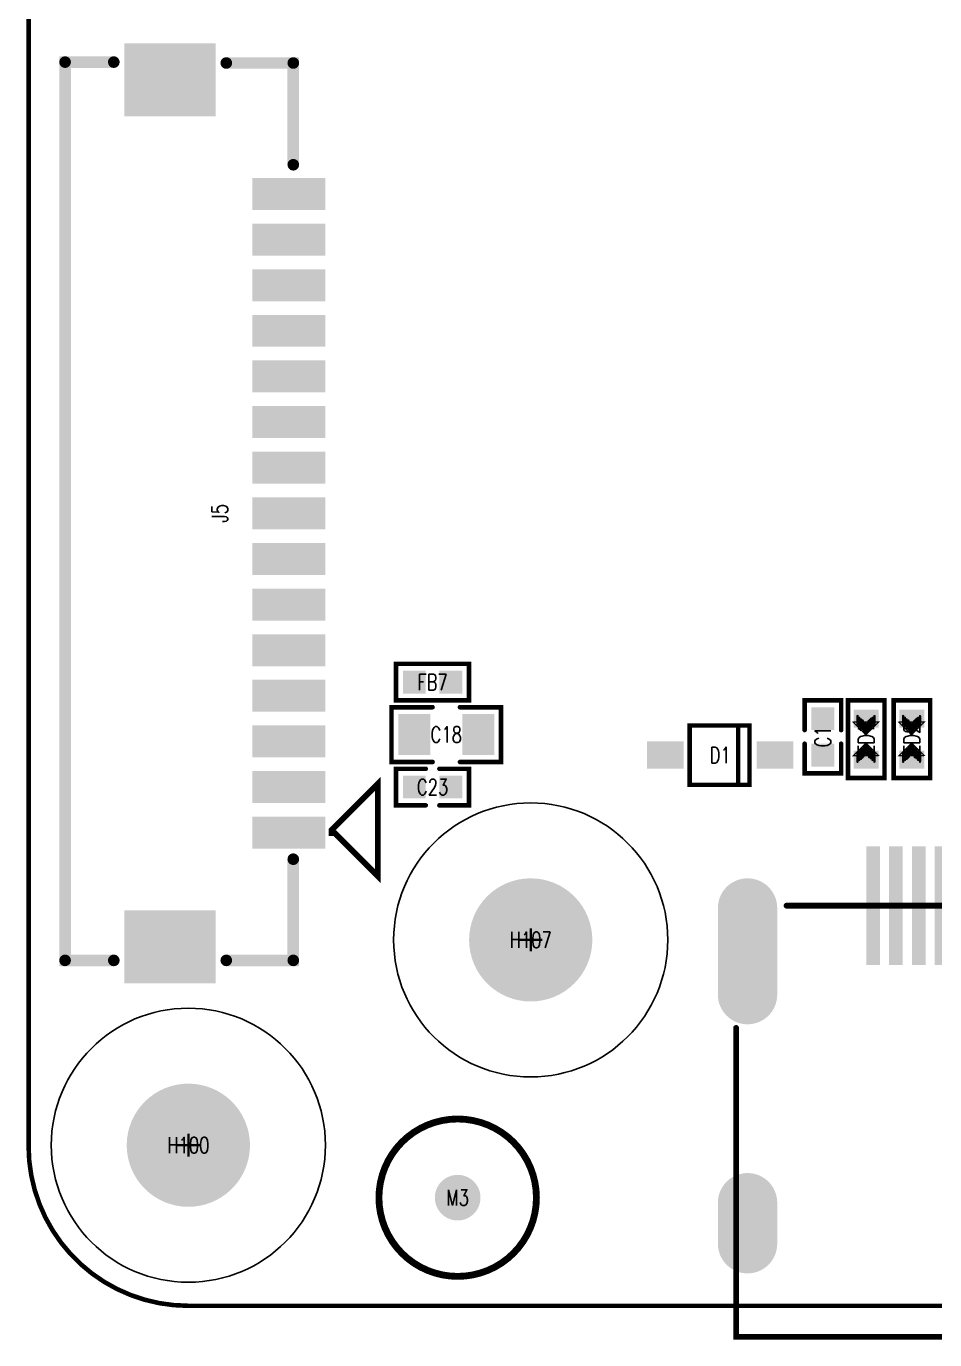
# Model space of a CAD drawing. Extents: x -4 to 157, y -7 to 87.
# Drawn here: x -3.55 to 16.35, y -4.26 to 24.53 of the extents above; entities that cross this region are included whole.
import ezdxf
from ezdxf.enums import TextEntityAlignment as Align

# ---------------------------------------------------------------- set-up
doc = ezdxf.new("R2010")
doc.units = 0
for name, pattern in [('KEEPOUT_00001000$0', [2, 1, 1]), ('TRMIDX_0', [2, 1, 1]), ('TRMIDX_1', [2, 1, 1])]:
    doc.linetypes.add(name, pattern=pattern)
for name, color, linetype in [('BOARD_OUTLINE_00', 254, 'CONTINUOUS'), ('DRIL_NPLTE_THRU_01', 3, 'CONTINUOUS'), ('DRIL_NPLTE_THRU_02', 171, 'CONTINUOUS'), ('DRIL_NPLTE_THRU_03', 222, 'CONTINUOUS'), ('DRIL_NPLTE_THRU_04', 2, 'CONTINUOUS'), ('DRIL_PLTE_THRU_01', 3, 'CONTINUOUS'), ('DRIL_PLTE_THRU_02', 171, 'CONTINUOUS'), ('DRIL_PLTE_THRU_03', 222, 'CONTINUOUS'), ('DRIL_PLTE_THRU_04', 2, 'CONTINUOUS'), ('DRIL_SYMBOL', 254, 'CONTINUOUS'), ('KEEPOUT_-1', 254, 'CONTINUOUS'), ('PADS_BOT', 56, 'CONTINUOUS'), ('PADS_INNER', 96, 'CONTINUOUS'), ('PADS_TOP', 96, 'CONTINUOUS'), ('PART_NAME_126', 6, 'CONTINUOUS'), ('PART_TOP_2DLINE_126', 255, 'CONTINUOUS'), ('PART_TOP_COPPER_01', 255, 'CONTINUOUS'), ('PART_TOP_CUTOUT_01', 255, 'CONTINUOUS')]:
    doc.layers.add(name, color=color, linetype=linetype)
doc.styles.add('W0$05', font='simplex', dxfattribs={"width": 0.75})

# ---------------------------------------------------------------- blocks, each defined once
blk = doc.blocks.new('BOARD_5')
at = {"layer": 'BOARD_OUTLINE_00', "const_width": 0.1}
blk.add_lwpolyline([(0, -3.5, -0.414214), (3.5, 0), (156.51, 0, -0.414214), (160.01, -3.5), (160.01, -86.52, -0.414214), (156.51, -90.02), (3.5, -90.02, -0.414214), (0, -86.52)], format="xyb", close=True, dxfattribs=at)
blk = doc.blocks.new('SMOOTH_0$1')
at = {"const_width": 0.05}
blk.add_lwpolyline([(-0.025, 0, 1), (0.025, 0, 1)], format="xyb", close=True, dxfattribs=at)
blk = doc.blocks.new('PART_BODY_TOP_275')
at = {"layer": 'PART_TOP_2DLINE_126', "const_width": 0.1}
for points in [[(-0.15, 0.4), (-0.8, 0.4), (-0.8, -0.4), (-0.15, -0.4)], [(0.15, -0.4), (0.8, -0.4), (0.8, 0.4), (0.15, 0.4)]]:
    blk.add_lwpolyline(points, dxfattribs=at)
at = {"layer": 'PART_TOP_2DLINE_126'}
for p in [(-0.8, 0.4), (-0.15, 0.4), (0.15, 0.4), (0.8, 0.4), (-0.8, -0.4), (-0.15, -0.4), (0.15, -0.4), (0.8, -0.4)]:
    blk.add_blockref('SMOOTH_0$1', p, dxfattribs=at)
blk = doc.blocks.new('DRIL_HOLE_0')
blk.add_lwpolyline([(0, 0, 1), (0, 0, 1)], format="xyb", close=True)
blk = doc.blocks.new('PAD_0')
blk.add_lwpolyline([(0, 0, 1), (0, 0, 1)], format="xyb", close=True)
blk = doc.blocks.new('PAD_11')
at = {"const_width": 0.5}
blk.add_lwpolyline([(-0.25, 0), (0.25, 0)], dxfattribs=at)
blk = doc.blocks.new('STK_TOP_7')
at = {"layer": 'DRIL_PLTE_THRU_01'}
blk.add_blockref('DRIL_HOLE_0', (0, 0), dxfattribs=at)
at = {"layer": 'DRIL_PLTE_THRU_02'}
blk.add_blockref('DRIL_HOLE_0', (0, 0), dxfattribs=at)
at = {"layer": 'DRIL_PLTE_THRU_03'}
blk.add_blockref('DRIL_HOLE_0', (0, 0), dxfattribs=at)
at = {"layer": 'DRIL_PLTE_THRU_04'}
blk.add_blockref('DRIL_HOLE_0', (0, 0), dxfattribs=at)
at = {"layer": 'PADS_BOT'}
blk.add_blockref('PAD_0', (0, 0), dxfattribs=at)
at = {"layer": 'PADS_INNER'}
blk.add_blockref('PAD_0', (0, 0), dxfattribs=at)
at = {"layer": 'PADS_TOP'}
blk.add_blockref('PAD_11', (0, 0), dxfattribs=at)
blk = doc.blocks.new('SYM_TOP_5')
for name, p in [('PART_BODY_TOP_275', (0, 0)), ('STK_TOP_7', (-0.4, 0)), ('STK_TOP_7', (0.4, 0))]:
    blk.add_blockref(name, p)
blk = doc.blocks.new('PART_TOP_3')
blk.add_blockref('SYM_TOP_5', (0, 0))
at = {"layer": 'PART_NAME_126', "style": 'W0$05', "width": 0.75}
blk.add_text('C1', height=0.35, dxfattribs=at).set_placement((0, 0), align=Align.MIDDLE_CENTER)
blk = doc.blocks.new('PART_BODY_TOP_282')
at = {"layer": 'PART_TOP_2DLINE_126', "const_width": 0.1}
blk.add_lwpolyline([(0.642, 0.65), (0.642, -0.65), (-0.668, -0.65), (-0.668, 0.65)], close=True, dxfattribs=at)
blk.add_lwpolyline([(0.394, -0.6), (0.394, 0.6)], dxfattribs=at)
at = {"layer": 'PART_TOP_2DLINE_126'}
for p in [(-0.668, 0.65), (0.394, 0.6), (0.642, 0.65), (0.394, -0.6), (-0.668, -0.65), (0.642, -0.65)]:
    blk.add_blockref('SMOOTH_0$1', p, dxfattribs=at)
blk = doc.blocks.new('PAD_17')
at = {"const_width": 0.6}
blk.add_lwpolyline([(-0.4, 0), (0.4, 0)], dxfattribs=at)
blk = doc.blocks.new('STK_TOP_14')
at = {"layer": 'DRIL_PLTE_THRU_01'}
blk.add_blockref('DRIL_HOLE_0', (0, 0), dxfattribs=at)
at = {"layer": 'DRIL_PLTE_THRU_02'}
blk.add_blockref('DRIL_HOLE_0', (0, 0), dxfattribs=at)
at = {"layer": 'DRIL_PLTE_THRU_03'}
blk.add_blockref('DRIL_HOLE_0', (0, 0), dxfattribs=at)
at = {"layer": 'DRIL_PLTE_THRU_04'}
blk.add_blockref('DRIL_HOLE_0', (0, 0), dxfattribs=at)
at = {"layer": 'PADS_BOT'}
blk.add_blockref('PAD_0', (0, 0), dxfattribs=at)
at = {"layer": 'PADS_INNER'}
blk.add_blockref('PAD_0', (0, 0), dxfattribs=at)
at = {"layer": 'PADS_TOP'}
blk.add_blockref('PAD_17', (0, 0), dxfattribs=at)
blk = doc.blocks.new('SYM_TOP_12')
for name, p in [('PART_BODY_TOP_282', (0, 0)), ('STK_TOP_14', (-1.2, 0)), ('STK_TOP_14', (1.2, 0))]:
    blk.add_blockref(name, p)
blk = doc.blocks.new('PART_TOP_132')
blk.add_blockref('SYM_TOP_12', (0, 0))
at = {"layer": 'PART_NAME_126', "style": 'W0$05', "width": 0.75}
blk.add_text('D1', height=0.35, dxfattribs=at).set_placement((0, 0), align=Align.MIDDLE_CENTER)
blk = doc.blocks.new('SMOOTH_0$0254')
at = {"const_width": 0.0127}
blk.add_lwpolyline([(-0.00635, 0, 1), (0.00635, 0, 1)], format="xyb", close=True, dxfattribs=at)
blk = doc.blocks.new('SMOOTH_0$0508')
at = {"const_width": 0.0254}
blk.add_lwpolyline([(-0.0127, 0, 1), (0.0127, 0, 1)], format="xyb", close=True, dxfattribs=at)
blk = doc.blocks.new('PART_BODY_TOP_283')
at = {"layer": 'PART_TOP_2DLINE_126', "const_width": 0.1}
blk.add_lwpolyline([(0.85, -0.4), (0.85, 0.4), (-0.85, 0.4), (-0.85, -0.4)], close=True, dxfattribs=at)
at = {"layer": 'PART_TOP_COPPER_01', "linetype": 'TRMIDX_0', "const_width": 0.0254}
for points in [[(-0.3556, -0.2667), (-0.08255, 0.00635), (-0.36195, 0.28575), (-0.36195, -0.254), (-0.3556, -0.254)], [(-0.3048, -0.1651), (-0.1397, 0), (-0.31115, 0.17145), (-0.31115, -0.1524), (-0.3048, -0.1524)]]:
    blk.add_lwpolyline(points, close=True, dxfattribs=at)
at = {"layer": 'PART_TOP_COPPER_01', "linetype": 'TRMIDX_1', "const_width": 0.0254}
for points in [[(0.3683, 0.2794), (0.09525, 0.00635), (0.37465, -0.27305), (0.37465, 0.2667), (0.3683, 0.2667)], [(0.3175, 0.1778), (0.1524, 0.0127), (0.32385, -0.15875), (0.32385, 0.1651), (0.3175, 0.1651)]]:
    blk.add_lwpolyline(points, close=True, dxfattribs=at)
at = {"layer": 'PART_TOP_COPPER_01', "linetype": 'TRMIDX_0', "const_width": 0.0508}
for points in [[(-0.3048, 0.1905), (-0.4953, 0.1905)], [(-0.2667, 0.1524), (-0.4572, 0.1524)], [(-0.2413, 0.1143), (-0.4318, 0.1143)], [(-0.2159, 0.0889), (-0.4064, 0.0889)], [(-0.1905, 0.0635), (-0.381, 0.0635)], [(-0.1524, 0.0381), (-0.3429, 0.0381)], [(-0.1397, -0.0127), (-0.3302, -0.0127)], [(-0.127, 0.0127), (-0.3175, 0.0127)], [(-0.3048, -0.1778), (-0.4953, -0.1778)], [(-0.2667, -0.1397), (-0.4572, -0.1397)], [(-0.2286, -0.1016), (-0.4191, -0.1016)], [(-0.2032, -0.0635), (-0.3937, -0.0635)], [(-0.1651, -0.0381), (-0.3556, -0.0381)]]:
    blk.add_lwpolyline(points, dxfattribs=at)
at = {"layer": 'PART_TOP_COPPER_01', "linetype": 'TRMIDX_1', "const_width": 0.0508}
for points in [[(0.1397, 0), (0.3302, 0)], [(0.1524, 0.0254), (0.3429, 0.0254)], [(0.1651, -0.0254), (0.3556, -0.0254)], [(0.1778, 0.0508), (0.3683, 0.0508)], [(0.2159, 0.0762), (0.4064, 0.0762)], [(0.2413, 0.1143), (0.4318, 0.1143)], [(0.2794, 0.1524), (0.4699, 0.1524)], [(0.3175, 0.1905), (0.508, 0.1905)], [(0.2032, -0.0508), (0.3937, -0.0508)], [(0.2286, -0.0762), (0.4191, -0.0762)], [(0.254, -0.1016), (0.4445, -0.1016)], [(0.2794, -0.1397), (0.4699, -0.1397)], [(0.3175, -0.1778), (0.508, -0.1778)]]:
    blk.add_lwpolyline(points, dxfattribs=at)
at = {"layer": 'PART_TOP_2DLINE_126'}
for p in [(-0.85, 0.4), (0.85, 0.4), (-0.85, -0.4), (0.85, -0.4)]:
    blk.add_blockref('SMOOTH_0$1', p, dxfattribs=at)
at = {"layer": 'PART_TOP_COPPER_01'}
for name, p in [('SMOOTH_0$0254', (-0.36195, 0.28575)), ('SMOOTH_0$0254', (0.3683, 0.2794)), ('SMOOTH_0$0508', (-0.4953, 0.1905)), ('SMOOTH_0$0508', (-0.4572, 0.1524)), ('SMOOTH_0$0508', (-0.4318, 0.1143)), ('SMOOTH_0$0508', (-0.4064, 0.0889)), ('SMOOTH_0$0508', (-0.381, 0.0635)), ('SMOOTH_0$0508', (-0.3429, 0.0381)), ('SMOOTH_0$0508', (-0.3302, -0.0127)), ('SMOOTH_0$0508', (-0.3175, 0.0127)), ('SMOOTH_0$0508', (-0.3048, 0.1905)), ('SMOOTH_0$0254', (-0.31115, 0.17145)), ('SMOOTH_0$0508', (-0.2667, 0.1524)), ('SMOOTH_0$0508', (-0.2413, 0.1143)), ('SMOOTH_0$0508', (-0.2159, 0.0889)), ('SMOOTH_0$0508', (-0.1905, 0.0635)), ('SMOOTH_0$0508', (-0.1524, 0.0381)), ('SMOOTH_0$0508', (-0.1397, -0.0127)), ('SMOOTH_0$0508', (-0.127, 0.0127)), ('SMOOTH_0$0254', (-0.1397, 0)), ('SMOOTH_0$0254', (-0.08255, 0.00635)), ('SMOOTH_0$0254', (0.09525, 0.00635)), ('SMOOTH_0$0508', (0.1397, 0)), ('SMOOTH_0$0508', (0.1524, 0.0254)), ('SMOOTH_0$0254', (0.1524, 0.0127)), ('SMOOTH_0$0508', (0.1651, -0.0254)), ('SMOOTH_0$0508', (0.1778, 0.0508)), ('SMOOTH_0$0508', (0.2159, 0.0762)), ('SMOOTH_0$0508', (0.2413, 0.1143)), ('SMOOTH_0$0508', (0.2794, 0.1524)), ('SMOOTH_0$0508', (0.3175, 0.1905)), ('SMOOTH_0$0254', (0.3175, 0.1778)), ('SMOOTH_0$0254', (0.3175, 0.1651)), ('SMOOTH_0$0508', (0.3302, 0)), ('SMOOTH_0$0254', (0.32385, 0.1651)), ('SMOOTH_0$0508', (0.3429, 0.0254)), ('SMOOTH_0$0508', (0.3556, -0.0254)), ('SMOOTH_0$0508', (0.3683, 0.0508)), ('SMOOTH_0$0254', (0.3683, 0.2667)), ('SMOOTH_0$0254', (0.37465, 0.2667)), ('SMOOTH_0$0508', (0.4064, 0.0762)), ('SMOOTH_0$0508', (0.4318, 0.1143)), ('SMOOTH_0$0508', (0.4699, 0.1524)), ('SMOOTH_0$0508', (0.508, 0.1905)), ('SMOOTH_0$0508', (-0.4953, -0.1778)), ('SMOOTH_0$0508', (-0.4572, -0.1397)), ('SMOOTH_0$0508', (-0.4191, -0.1016)), ('SMOOTH_0$0508', (-0.3937, -0.0635)), ('SMOOTH_0$0508', (-0.3556, -0.0381)), ('SMOOTH_0$0254', (-0.36195, -0.254)), ('SMOOTH_0$0254', (-0.3556, -0.254)), ('SMOOTH_0$0254', (-0.3556, -0.2667)), ('SMOOTH_0$0508', (-0.3048, -0.1778)), ('SMOOTH_0$0254', (-0.31115, -0.1524)), ('SMOOTH_0$0254', (-0.3048, -0.1524)), ('SMOOTH_0$0254', (-0.3048, -0.1651)), ('SMOOTH_0$0508', (-0.2667, -0.1397)), ('SMOOTH_0$0508', (-0.2286, -0.1016)), ('SMOOTH_0$0508', (-0.2032, -0.0635)), ('SMOOTH_0$0508', (-0.1651, -0.0381)), ('SMOOTH_0$0508', (0.2032, -0.0508)), ('SMOOTH_0$0508', (0.2286, -0.0762)), ('SMOOTH_0$0508', (0.254, -0.1016)), ('SMOOTH_0$0508', (0.2794, -0.1397)), ('SMOOTH_0$0508', (0.3175, -0.1778)), ('SMOOTH_0$0254', (0.32385, -0.15875)), ('SMOOTH_0$0254', (0.37465, -0.27305)), ('SMOOTH_0$0508', (0.3937, -0.0508)), ('SMOOTH_0$0508', (0.4191, -0.0762)), ('SMOOTH_0$0508', (0.4445, -0.1016)), ('SMOOTH_0$0508', (0.4699, -0.1397)), ('SMOOTH_0$0508', (0.508, -0.1778))]:
    blk.add_blockref(name, p, dxfattribs=at)
blk = doc.blocks.new('PAD_18')
at = {"const_width": 0.4}
blk.add_lwpolyline([(-0.275, 0), (0.275, 0)], dxfattribs=at)
blk = doc.blocks.new('STK_TOP_15')
at = {"layer": 'DRIL_PLTE_THRU_01'}
blk.add_blockref('DRIL_HOLE_0', (0, 0), dxfattribs=at)
at = {"layer": 'DRIL_PLTE_THRU_02'}
blk.add_blockref('DRIL_HOLE_0', (0, 0), dxfattribs=at)
at = {"layer": 'DRIL_PLTE_THRU_03'}
blk.add_blockref('DRIL_HOLE_0', (0, 0), dxfattribs=at)
at = {"layer": 'DRIL_PLTE_THRU_04'}
blk.add_blockref('DRIL_HOLE_0', (0, 0), dxfattribs=at)
at = {"layer": 'PADS_BOT'}
blk.add_blockref('PAD_0', (0, 0), dxfattribs=at)
at = {"layer": 'PADS_INNER'}
blk.add_blockref('PAD_0', (0, 0), dxfattribs=at)
at = {"layer": 'PADS_TOP', "rotation": 90}
blk.add_blockref('PAD_18', (0, 0), dxfattribs=at)
blk = doc.blocks.new('SYM_TOP_13')
for name, p in [('PART_BODY_TOP_283', (0, 0)), ('STK_TOP_15', (-0.45, 0)), ('STK_TOP_15', (0.45, 0))]:
    blk.add_blockref(name, p)
blk = doc.blocks.new('PART_TOP_179')
blk.add_blockref('SYM_TOP_13', (0, 0))
at = {"layer": 'PART_NAME_126', "style": 'W0$05', "width": 0.75}
blk.add_text('ED1', height=0.35, dxfattribs=at).set_placement((0, 0), align=Align.MIDDLE_CENTER)
blk = doc.blocks.new('PART_TOP_184')
blk.add_blockref('SYM_TOP_13', (0, 0))
at = {"layer": 'PART_NAME_126', "style": 'W0$05', "width": 0.75}
blk.add_text('ED2', height=0.35, dxfattribs=at).set_placement((0, 0), align=Align.MIDDLE_CENTER)
blk = doc.blocks.new('SMOOTH_0$127')
at = {"const_width": 0.0635}
blk.add_lwpolyline([(-0.03175, 0, 1), (0.03175, 0, 1)], format="xyb", close=True, dxfattribs=at)
blk = doc.blocks.new('PART_BODY_TOP_292')
at = {"layer": 'PART_TOP_2DLINE_126', "const_width": 0.127}
for points in [[(-7.5, 5), (-7.5, 9.45), (7.5, 9.45), (7.5, 5.25)], [(-7.5, 2.679), (-7.5, 5.276)], [(7.5, 2.679), (7.5, 5.276)], [(-6.353, 0), (6.396, 0)]]:
    blk.add_lwpolyline(points, dxfattribs=at)
at = {"layer": 'PART_TOP_2DLINE_126'}
for p in [(-7.5, 9.45), (7.5, 9.45), (-7.5, 5.276), (7.5, 5.276), (7.5, 5.25), (-7.5, 5), (-7.5, 2.679), (7.5, 2.679), (-6.353, 0), (6.396, 0)]:
    blk.add_blockref('SMOOTH_0$127', p, dxfattribs=at)
blk = doc.blocks.new('PAD_25')
at = {"const_width": 0.3}
blk.add_lwpolyline([(-1.3, 0), (1.3, 0)], dxfattribs=at)
blk = doc.blocks.new('STK_TOP_21')
at = {"layer": 'DRIL_PLTE_THRU_01'}
blk.add_blockref('DRIL_HOLE_0', (0, 0), dxfattribs=at)
at = {"layer": 'DRIL_PLTE_THRU_02'}
blk.add_blockref('DRIL_HOLE_0', (0, 0), dxfattribs=at)
at = {"layer": 'DRIL_PLTE_THRU_03'}
blk.add_blockref('DRIL_HOLE_0', (0, 0), dxfattribs=at)
at = {"layer": 'DRIL_PLTE_THRU_04'}
blk.add_blockref('DRIL_HOLE_0', (0, 0), dxfattribs=at)
at = {"layer": 'PADS_BOT'}
blk.add_blockref('PAD_0', (0, 0), dxfattribs=at)
at = {"layer": 'PADS_INNER'}
blk.add_blockref('PAD_0', (0, 0), dxfattribs=at)
at = {"layer": 'PADS_TOP', "rotation": 90}
blk.add_blockref('PAD_25', (0, 0), dxfattribs=at)
blk = doc.blocks.new('DRIL_SLOT_0003100106000000900')
at = {"const_width": 0.3937}
blk.add_lwpolyline([(0.19685, -0.9525), (0.19685, 0.9525, 1), (-0.19685, 0.9525), (-0.19685, -0.9525, 1)], format="xyb", close=True, dxfattribs=at)
blk = doc.blocks.new('PAD_26')
at = {"const_width": 0.65}
blk.add_lwpolyline([(-0.95, -0.325), (0.95, -0.325, 1), (0.95, 0.325), (-0.95, 0.325, 1)], format="xyb", close=True, dxfattribs=at)
blk = doc.blocks.new('STK_TOP_22')
at = {"layer": 'DRIL_PLTE_THRU_01'}
blk.add_blockref('DRIL_SLOT_0003100106000000900', (0, 0), dxfattribs=at)
at = {"layer": 'DRIL_PLTE_THRU_02'}
blk.add_blockref('DRIL_SLOT_0003100106000000900', (0, 0), dxfattribs=at)
at = {"layer": 'DRIL_PLTE_THRU_03'}
blk.add_blockref('DRIL_SLOT_0003100106000000900', (0, 0), dxfattribs=at)
at = {"layer": 'DRIL_PLTE_THRU_04'}
blk.add_blockref('DRIL_SLOT_0003100106000000900', (0, 0), dxfattribs=at)
at = {"layer": 'PADS_BOT', "rotation": 90}
blk.add_blockref('PAD_26', (0, 0), dxfattribs=at)
at = {"layer": 'PADS_INNER', "rotation": 90}
blk.add_blockref('PAD_26', (0, 0), dxfattribs=at)
at = {"layer": 'PADS_TOP', "rotation": 90}
blk.add_blockref('PAD_26', (0, 0), dxfattribs=at)
blk = doc.blocks.new('DRIL_SLOT_0003100066000000900')
for points, const_width in [([(0.2, -0.45), (0.2, 0.45, 1), (-0.2, 0.45), (-0.2, -0.45, 1)], 0.4), ([(0.19685, -0.4445), (0.19685, 0.4445, 1), (-0.19685, 0.4445), (-0.19685, -0.4445, 1)], 0.3937)]:
    blk.add_lwpolyline(points, format="xyb", close=True, dxfattribs=dict(const_width=const_width))
blk = doc.blocks.new('PAD_27')
at = {"const_width": 0.65}
blk.add_lwpolyline([(-0.45, -0.325), (0.45, -0.325, 1), (0.45, 0.325), (-0.45, 0.325, 1)], format="xyb", close=True, dxfattribs=at)
blk = doc.blocks.new('STK_TOP_23')
at = {"layer": 'DRIL_PLTE_THRU_01'}
blk.add_blockref('DRIL_SLOT_0003100066000000900', (0, 0), dxfattribs=at)
at = {"layer": 'DRIL_PLTE_THRU_02'}
blk.add_blockref('DRIL_SLOT_0003100066000000900', (0, 0), dxfattribs=at)
at = {"layer": 'DRIL_PLTE_THRU_03'}
blk.add_blockref('DRIL_SLOT_0003100066000000900', (0, 0), dxfattribs=at)
at = {"layer": 'DRIL_PLTE_THRU_04'}
blk.add_blockref('DRIL_SLOT_0003100066000000900', (0, 0), dxfattribs=at)
at = {"layer": 'PADS_BOT', "rotation": 90}
blk.add_blockref('PAD_27', (0, 0), dxfattribs=at)
at = {"layer": 'PADS_INNER', "rotation": 90}
blk.add_blockref('PAD_27', (0, 0), dxfattribs=at)
at = {"layer": 'PADS_TOP', "rotation": 90}
blk.add_blockref('PAD_27', (0, 0), dxfattribs=at)
blk = doc.blocks.new('SYM_TOP_22')
for name, p in [('PART_BODY_TOP_292', (0, 0)), ('STK_TOP_23', (-7.25, 6.96)), ('STK_TOP_23', (7.25, 6.96)), ('STK_TOP_22', (-7.25, 1)), ('STK_TOP_22', (7.25, 1)), ('STK_TOP_21', (-4.5, 0)), ('STK_TOP_21', (-4, 0)), ('STK_TOP_21', (-3.5, 0)), ('STK_TOP_21', (-3, 0)), ('STK_TOP_21', (-2.5, 0)), ('STK_TOP_21', (-2, 0)), ('STK_TOP_21', (-1.5, 0)), ('STK_TOP_21', (-1, 0)), ('STK_TOP_21', (-0.5, 0)), ('STK_TOP_21', (0, 0)), ('STK_TOP_21', (0.5, 0)), ('STK_TOP_21', (1, 0)), ('STK_TOP_21', (1.5, 0)), ('STK_TOP_21', (2, 0)), ('STK_TOP_21', (2.5, 0)), ('STK_TOP_21', (3, 0)), ('STK_TOP_21', (3.5, 0)), ('STK_TOP_21', (4, 0)), ('STK_TOP_21', (4.5, 0))]:
    blk.add_blockref(name, p)
blk = doc.blocks.new('PART_TOP_189')
blk.add_blockref('SYM_TOP_22', (0, 0))
at = {"layer": 'PART_NAME_126', "style": 'W0$05', "width": 0.75}
blk.add_text('J1', height=0.35, rotation=180, dxfattribs=at).set_placement((0, 4.10675), align=Align.MIDDLE_CENTER)
blk = doc.blocks.new('PART_BODY_TOP_290')
at = {"layer": 'PART_TOP_2DLINE_126', "const_width": 0.1}
blk.add_lwpolyline([(-0.8, 0.4), (0.8, 0.4), (0.8, -0.4), (-0.8, -0.4)], close=True, dxfattribs=at)
at = {"layer": 'PART_TOP_2DLINE_126'}
for p in [(-0.8, 0.4), (0.8, 0.4), (-0.8, -0.4), (0.8, -0.4)]:
    blk.add_blockref('SMOOTH_0$1', p, dxfattribs=at)
blk = doc.blocks.new('SYM_TOP_20')
for name, p in [('PART_BODY_TOP_290', (0, 0)), ('STK_TOP_7', (-0.4, 0)), ('STK_TOP_7', (0.4, 0))]:
    blk.add_blockref(name, p)
blk = doc.blocks.new('PART_TOP_375')
blk.add_blockref('SYM_TOP_20', (0, 0))
at = {"layer": 'PART_NAME_126', "style": 'W0$05', "width": 0.75}
blk.add_text('FB7', height=0.35, rotation=180, dxfattribs=at).set_placement((0, 0), align=Align.MIDDLE_CENTER)
blk = doc.blocks.new('PART_BODY_TOP_331')
at = {"layer": 'KEEPOUT_-1', "linetype": 'KEEPOUT_00001000$0'}
blk.add_lwpolyline([(-3.003, 0, 1), (3.003, 0, 1)], format="xyb", close=True, dxfattribs=at)
blk = doc.blocks.new('DRIL_SYMBOL_2$7')
at = {"layer": 'DRIL_SYMBOL', "const_width": 0.0508}
for points in [[(-0.254, 0), (0.254, 0)], [(0, -0.254), (0, 0.254)]]:
    blk.add_lwpolyline(points, dxfattribs=at)
blk = doc.blocks.new('DRIL_HOLE_2$7')
at = {"const_width": 1.35}
blk.add_lwpolyline([(-0.675, 0, 1), (0.675, 0, 1)], format="xyb", close=True, dxfattribs=at)
blk.add_blockref('DRIL_SYMBOL_2$7', (0, 0))
blk = doc.blocks.new('PAD_89')
at = {"const_width": 1.35}
blk.add_lwpolyline([(0, -0.675, 1), (0, 0.675, 1)], format="xyb", close=True, dxfattribs=at)
blk = doc.blocks.new('STK_TOP_91')
at = {"layer": 'DRIL_NPLTE_THRU_01'}
blk.add_blockref('DRIL_HOLE_2$7', (0, 0), dxfattribs=at)
at = {"layer": 'DRIL_NPLTE_THRU_02'}
blk.add_blockref('DRIL_HOLE_2$7', (0, 0), dxfattribs=at)
at = {"layer": 'DRIL_NPLTE_THRU_03'}
blk.add_blockref('DRIL_HOLE_2$7', (0, 0), dxfattribs=at)
at = {"layer": 'DRIL_NPLTE_THRU_04'}
blk.add_blockref('DRIL_HOLE_2$7', (0, 0), dxfattribs=at)
at = {"layer": 'PADS_BOT'}
blk.add_blockref('PAD_89', (0, 0), dxfattribs=at)
at = {"layer": 'PADS_INNER'}
blk.add_blockref('PAD_89', (0, 0), dxfattribs=at)
at = {"layer": 'PADS_TOP'}
blk.add_blockref('PAD_89', (0, 0), dxfattribs=at)
blk = doc.blocks.new('SYM_TOP_61')
for name in ['PART_BODY_TOP_331', 'STK_TOP_91']:
    blk.add_blockref(name, (0, 0))
blk = doc.blocks.new('PART_TOP_429')
blk.add_blockref('SYM_TOP_61', (0, 0))
at = {"layer": 'PART_NAME_126', "style": 'W0$05', "width": 0.75}
blk.add_text('H100', height=0.35, dxfattribs=at).set_placement((0, 0), align=Align.MIDDLE_CENTER)
blk = doc.blocks.new('PART_TOP_436')
blk.add_blockref('SYM_TOP_61', (0, 0))
at = {"layer": 'PART_NAME_126', "style": 'W0$05', "width": 0.75}
blk.add_text('H107', height=0.35, dxfattribs=at).set_placement((0, 0), align=Align.MIDDLE_CENTER)
blk = doc.blocks.new('PART_BODY_TOP_338')
at = {"layer": 'PART_TOP_CUTOUT_01', "const_width": 0.15}
blk.add_lwpolyline([(1.725, 0, 1), (-1.725, 0, 1)], format="xyb", close=True, dxfattribs=at)
blk = doc.blocks.new('PAD_97')
at = {"const_width": 0.5}
blk.add_lwpolyline([(0, -0.25, 1), (0, 0.25, 1)], format="xyb", close=True, dxfattribs=at)
blk = doc.blocks.new('STK_TOP_92')
at = {"layer": 'DRIL_PLTE_THRU_01'}
blk.add_blockref('DRIL_HOLE_0', (0, 0), dxfattribs=at)
at = {"layer": 'DRIL_PLTE_THRU_02'}
blk.add_blockref('DRIL_HOLE_0', (0, 0), dxfattribs=at)
at = {"layer": 'DRIL_PLTE_THRU_03'}
blk.add_blockref('DRIL_HOLE_0', (0, 0), dxfattribs=at)
at = {"layer": 'DRIL_PLTE_THRU_04'}
blk.add_blockref('DRIL_HOLE_0', (0, 0), dxfattribs=at)
at = {"layer": 'PADS_BOT'}
blk.add_blockref('PAD_0', (0, 0), dxfattribs=at)
at = {"layer": 'PADS_INNER'}
blk.add_blockref('PAD_0', (0, 0), dxfattribs=at)
at = {"layer": 'PADS_TOP'}
blk.add_blockref('PAD_97', (0, 0), dxfattribs=at)
blk = doc.blocks.new('SYM_TOP_68')
for name in ['PART_BODY_TOP_338', 'STK_TOP_92']:
    blk.add_blockref(name, (0, 0))
blk = doc.blocks.new('PART_TOP_460')
blk.add_blockref('SYM_TOP_68', (0, 0))
at = {"layer": 'PART_NAME_126', "style": 'W0$05', "width": 0.75}
blk.add_text('M3', height=0.35, dxfattribs=at).set_placement((0, 0), align=Align.MIDDLE_CENTER)
blk = doc.blocks.new('PART_TOP_470')
blk.add_blockref('SYM_TOP_5', (0, 0))
at = {"layer": 'PART_NAME_126', "style": 'W0$05', "width": 0.75}
blk.add_text('C23', height=0.35, dxfattribs=at).set_placement((0, 0), align=Align.MIDDLE_CENTER)
blk = doc.blocks.new('PART_BODY_TOP_278')
at = {"layer": 'PART_TOP_2DLINE_126', "const_width": 0.1}
for points in [[(-0.3, 0.6), (-1.2, 0.6), (-1.2, -0.6), (-0.3, -0.6)], [(0.3, -0.6), (1.2, -0.6), (1.2, 0.6), (0.3, 0.6)]]:
    blk.add_lwpolyline(points, dxfattribs=at)
at = {"layer": 'PART_TOP_2DLINE_126'}
for p in [(-1.2, 0.6), (-0.3, 0.6), (0.3, 0.6), (1.2, 0.6), (-1.2, -0.6), (-0.3, -0.6), (0.3, -0.6), (1.2, -0.6)]:
    blk.add_blockref('SMOOTH_0$1', p, dxfattribs=at)
blk = doc.blocks.new('PAD_14')
at = {"const_width": 0.7}
blk.add_lwpolyline([(-0.45, 0), (0.45, 0)], dxfattribs=at)
blk = doc.blocks.new('STK_TOP_10')
at = {"layer": 'DRIL_PLTE_THRU_01'}
blk.add_blockref('DRIL_HOLE_0', (0, 0), dxfattribs=at)
at = {"layer": 'DRIL_PLTE_THRU_02'}
blk.add_blockref('DRIL_HOLE_0', (0, 0), dxfattribs=at)
at = {"layer": 'DRIL_PLTE_THRU_03'}
blk.add_blockref('DRIL_HOLE_0', (0, 0), dxfattribs=at)
at = {"layer": 'DRIL_PLTE_THRU_04'}
blk.add_blockref('DRIL_HOLE_0', (0, 0), dxfattribs=at)
at = {"layer": 'PADS_BOT'}
blk.add_blockref('PAD_0', (0, 0), dxfattribs=at)
at = {"layer": 'PADS_INNER'}
blk.add_blockref('PAD_0', (0, 0), dxfattribs=at)
at = {"layer": 'PADS_TOP', "rotation": 90}
blk.add_blockref('PAD_14', (0, 0), dxfattribs=at)
blk = doc.blocks.new('SYM_TOP_8')
for name, p in [('PART_BODY_TOP_278', (0, 0)), ('STK_TOP_10', (-0.7, 0)), ('STK_TOP_10', (0.7, 0))]:
    blk.add_blockref(name, p)
blk = doc.blocks.new('PART_TOP_472')
blk.add_blockref('SYM_TOP_8', (0, 0))
at = {"layer": 'PART_NAME_126', "style": 'W0$05', "width": 0.75}
blk.add_text('C18', height=0.35, dxfattribs=at).set_placement((0, 0), align=Align.MIDDLE_CENTER)
blk = doc.blocks.new('SMOOTH_0$254')
at = {"const_width": 0.127}
blk.add_lwpolyline([(-0.0635, 0, 1), (0.0635, 0, 1)], format="xyb", close=True, dxfattribs=at)
blk = doc.blocks.new('PART_BODY_TOP_343')
at = {"layer": 'PART_TOP_2DLINE_126', "const_width": 0.254}
for points in [[(-16.799, 3.833), (-16.799, 4.9), (2.89, 4.9), (2.89, 3.833)], [(-14.581, -0.099), (-16.799, -0.099), (-16.799, 1.369)], [(0.64, -0.099), (2.87, -0.099), (2.87, 1.369)]]:
    blk.add_lwpolyline(points, dxfattribs=at)
at = {"layer": 'PART_TOP_2DLINE_126', "const_width": 0.127}
blk.add_lwpolyline([(-14.01, -1.01), (-14.95, -1.95), (-12.93, -1.95), (-13.94, -0.94), (-14.01, -0.94)], close=True, dxfattribs=at)
at = {"layer": 'PART_TOP_2DLINE_126'}
for name, p in [('SMOOTH_0$254', (-16.799, 4.9)), ('SMOOTH_0$254', (2.89, 4.9)), ('SMOOTH_0$254', (-16.799, 3.833)), ('SMOOTH_0$254', (2.89, 3.833)), ('SMOOTH_0$254', (-16.799, 1.369)), ('SMOOTH_0$254', (2.87, 1.369)), ('SMOOTH_0$254', (-16.799, -0.099)), ('SMOOTH_0$254', (-14.581, -0.099)), ('SMOOTH_0$254', (0.64, -0.099)), ('SMOOTH_0$254', (2.87, -0.099)), ('SMOOTH_0$127', (-14.01, -0.94)), ('SMOOTH_0$127', (-14.01, -1.01)), ('SMOOTH_0$127', (-13.94, -0.94)), ('SMOOTH_0$127', (-14.95, -1.95)), ('SMOOTH_0$127', (-12.93, -1.95))]:
    blk.add_blockref(name, p, dxfattribs=at)
blk = doc.blocks.new('PAD_105')
at = {"const_width": 0.701}
blk.add_lwpolyline([(-0.8001, 0), (0.8001, 0)], dxfattribs=at)
blk = doc.blocks.new('STK_TOP_108')
at = {"layer": 'DRIL_PLTE_THRU_01'}
blk.add_blockref('DRIL_HOLE_0', (0, 0), dxfattribs=at)
at = {"layer": 'DRIL_PLTE_THRU_02'}
blk.add_blockref('DRIL_HOLE_0', (0, 0), dxfattribs=at)
at = {"layer": 'DRIL_PLTE_THRU_03'}
blk.add_blockref('DRIL_HOLE_0', (0, 0), dxfattribs=at)
at = {"layer": 'DRIL_PLTE_THRU_04'}
blk.add_blockref('DRIL_HOLE_0', (0, 0), dxfattribs=at)
at = {"layer": 'PADS_BOT'}
blk.add_blockref('PAD_0', (0, 0), dxfattribs=at)
at = {"layer": 'PADS_INNER'}
blk.add_blockref('PAD_0', (0, 0), dxfattribs=at)
at = {"layer": 'PADS_TOP', "rotation": 90}
blk.add_blockref('PAD_105', (0, 0), dxfattribs=at)
blk = doc.blocks.new('PAD_106')
at = {"const_width": 1.6002}
blk.add_lwpolyline([(-0.99949, 0), (0.99949, 0)], dxfattribs=at)
blk = doc.blocks.new('STK_TOP_109')
at = {"layer": 'DRIL_PLTE_THRU_01'}
blk.add_blockref('DRIL_HOLE_0', (0, 0), dxfattribs=at)
at = {"layer": 'DRIL_PLTE_THRU_02'}
blk.add_blockref('DRIL_HOLE_0', (0, 0), dxfattribs=at)
at = {"layer": 'DRIL_PLTE_THRU_03'}
blk.add_blockref('DRIL_HOLE_0', (0, 0), dxfattribs=at)
at = {"layer": 'DRIL_PLTE_THRU_04'}
blk.add_blockref('DRIL_HOLE_0', (0, 0), dxfattribs=at)
at = {"layer": 'PADS_BOT'}
blk.add_blockref('PAD_0', (0, 0), dxfattribs=at)
at = {"layer": 'PADS_INNER'}
blk.add_blockref('PAD_0', (0, 0), dxfattribs=at)
at = {"layer": 'PADS_TOP', "rotation": 90}
blk.add_blockref('PAD_106', (0, 0), dxfattribs=at)
blk = doc.blocks.new('SYM_TOP_73')
for name, p in [('PART_BODY_TOP_343', (0, 0)), ('STK_TOP_109', (-16.499, 2.601)), ('STK_TOP_109', (2.5, 2.601)), ('STK_TOP_108', (-14, 0)), ('STK_TOP_108', (-12.999, 0)), ('STK_TOP_108', (-12.001, 0)), ('STK_TOP_108', (-11, 0)), ('STK_TOP_108', (-10, 0)), ('STK_TOP_108', (-9, 0)), ('STK_TOP_108', (-8, 0)), ('STK_TOP_108', (-7, 0)), ('STK_TOP_108', (-6, 0)), ('STK_TOP_108', (-5, 0)), ('STK_TOP_108', (-4, 0)), ('STK_TOP_108', (-3, 0)), ('STK_TOP_108', (-2, 0)), ('STK_TOP_108', (-1, 0)), ('STK_TOP_108', (0, 0))]:
    blk.add_blockref(name, p)
blk = doc.blocks.new('PART_TOP_495')
blk.add_blockref('SYM_TOP_73', (0, 0))
at = {"layer": 'PART_NAME_126', "style": 'W0$05', "width": 0.75}
blk.add_text('J5', height=0.35, dxfattribs=at).set_placement((-6.99955, 1.506818), align=Align.MIDDLE_CENTER)

msp = doc.modelspace()

# ---------------------------------------------------------------- block references
for name, p in [('BOARD_5', (-3.5, 86.5)), ('PART_TOP_472', (5.65, 9)), ('PART_TOP_132', (11.65, 8.55)), ('PART_TOP_470', (5.35, 7.85)), ('PART_TOP_436', (7.5, 4.5)), ('PART_TOP_429', (0, 0)), ('PART_TOP_460', (5.9, -1.15))]:
    msp.add_blockref(name, p)
for name, p, rotation in [('PART_TOP_495', (2.2, 20.85), 90), ('PART_TOP_375', (5.35, 10.15), 180), ('PART_TOP_3', (13.9, 8.95), 90), ('PART_TOP_179', (14.85, 8.9), 90), ('PART_TOP_184', (15.85, 8.9), 90), ('PART_TOP_189', (19.5, 5.25), 180)]:
    msp.add_blockref(name, p, dxfattribs=dict(rotation=rotation))

doc.saveas('drawing.dxf')
